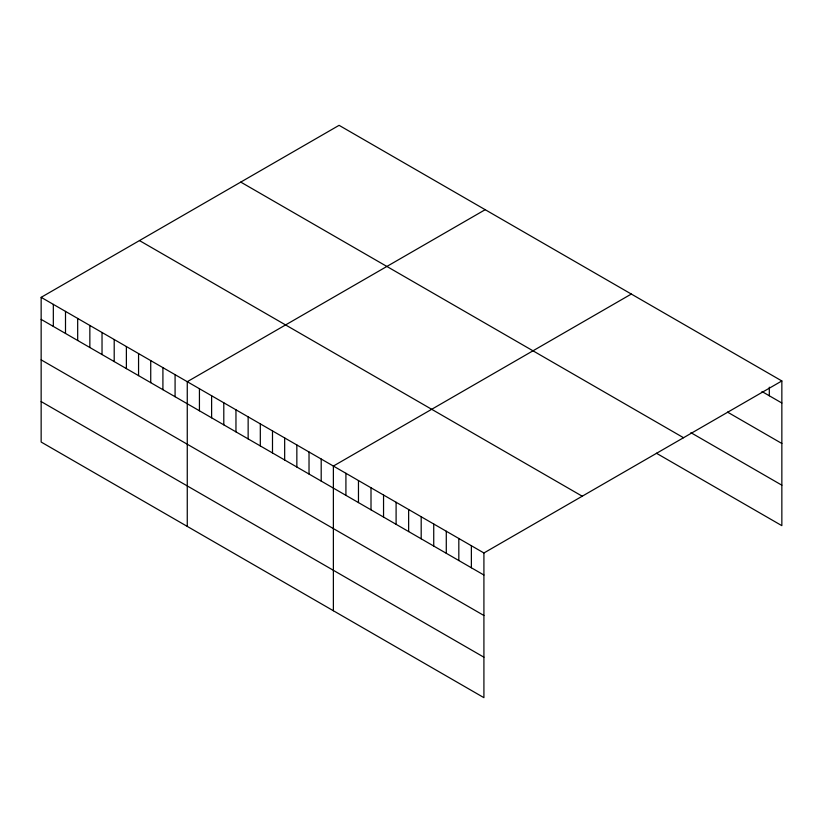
<?xml version="1.0" encoding="UTF-8"?>
<svg xmlns="http://www.w3.org/2000/svg" width="823" height="823" viewBox="0 0 823 823"><rect width="100%" height="100%" fill="white"/><g stroke="black" fill="none" stroke-linecap="round" stroke-linejoin="round"><path stroke-width="1.23" d="M41.15 297.34L483.914 552.974L483.914 697.667L41.15 442.044L41.15 297.34L339.086 125.333L781.85 380.956L781.85 525.66L656.404 453.226M485.2 209.69L187.263 381.697L187.263 526.401M631.313 294.048L333.377 466.055L333.377 610.759M483.914 552.974L781.85 380.956M761.985 391.542L781.85 403.013M727.491 412.097L781.85 443.484M690.898 432.672L781.85 485.189M240.769 182.099L683.532 437.723M139.468 240.573L582.231 496.207M41.15 319.396L483.914 575.02M41.15 359.867L483.914 615.501M41.15 401.573L483.914 657.196M769.31 387.191L769.31 395.77M471.373 545.731L471.373 567.777M458.823 538.479L458.823 560.535M446.282 531.236L446.282 553.293M433.731 523.994L433.731 546.05M421.191 516.751L421.191 538.808M408.64 509.509L408.64 531.565M396.1 502.267L396.1 524.323M383.549 495.024L383.549 517.081M371.008 487.782L371.008 509.838M358.468 480.539L358.468 502.596M345.917 473.297L345.917 495.353M321.196 459.028L321.196 481.085M309.026 451.992L309.026 474.048M296.846 444.965L296.846 467.022M284.665 437.939L284.665 459.995M272.495 430.902L272.495 452.959M260.315 423.876L260.315 445.932M248.145 416.85L248.145 438.906M235.964 409.813L235.964 431.869M223.794 402.786L223.794 424.843M211.614 395.76L211.614 417.817M199.433 388.734L199.433 410.78M175.083 374.671L175.083 396.727M162.913 367.644L162.913 389.691M150.732 360.608L150.732 382.664M138.562 353.581L138.562 375.638M126.382 346.555L126.382 368.601M114.202 339.518L114.202 361.575M102.031 332.492L102.031 354.548M89.851 325.466L89.851 347.512M77.681 318.429L77.681 340.485M65.501 311.403L65.501 333.459M53.33 304.376L53.33 326.422"/></g></svg>
